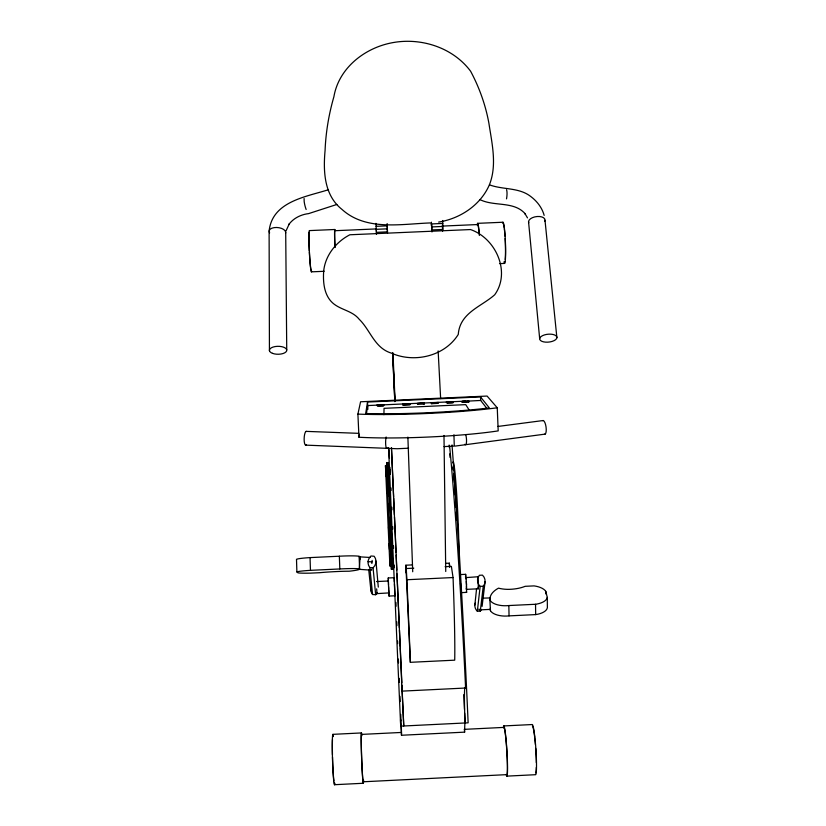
<?xml version="1.0" encoding="UTF-8"?>
<svg xmlns="http://www.w3.org/2000/svg" width="826" height="826" viewBox="0 0 826 826"><rect width="100%" height="100%" fill="white"/><g stroke="black" fill="none" stroke-linecap="round" stroke-linejoin="round"><path stroke-width="1.24" d="M386.847 465.441L388.509 510.086M376.997 592.944L376.976 593.615L388.922 592.913M388.468 584.209L389.046 596.062L395.014 595.783L394.993 594.782M388.581 447.702A333.084 1.094 87.5 0 0 400.693 726.137A140.936 0.537 87.5 0 1 401.353 732.394L401.498 735.254L464.615 732.146L464.656 729.275A140.823 5.328 86.7 0 1 464.986 721.903M383.914 414.704L384.049 408.333L465.74 404.637L469.096 409.933M304.092 198.519L304.164 201.41A8.053 1.58 75.7 0 0 305.486 207.522L306.136 209.484M389.046 596.062L388.994 593.708M477.604 577.735L477.707 576.765L465.75 577.622M479.07 609.041L478.966 609.929L490.376 609.382L489.808 597.952L483.386 598.127M394.374 581.793L394.219 577.704L388.261 577.983L388.53 585.149M489.591 598.726L489.715 597.828M371.855 563.497L372.144 560.41M474.847 605.055L476.581 588.711M477.345 611.25L480.154 586.377A8.59 8.208 13.3 0 1 479.369 575.288L482.456 575.133A8.59 8.219 11.7 0 1 483.251 586.233L480.298 611.116L477.345 611.25A8.167 7.868 15.5 0 1 475.208 603.145M482.095 606.367L485.099 581.587M506.524 198.87L506.844 196.722A8.053 2.034 -82.9 0 0 506.854 190.951L506.555 189.701M366.414 413.826L367.684 405.566L465.265 401.147M367.518 402.045L365.691 413.516A93.73 8.115 -2.5 0 0 489.343 407.91L480.525 396.934L367.518 402.045L367.859 409.345M358.969 437.243L357.906 414.105L360.58 401.777L487.092 396.057L497.252 407.776L498.192 430.893A98.253 10.015 -2.5 0 1 358.969 437.243L359.403 434.837M460.887 574.545L465.647 574.328L465.523 577.333M269.193 230.557C272.518 201.554 305.796 196.877 327.963 189.877M478.13 579.47L478.378 588.793L466.453 589.361L466.514 586.078M461.848 592.603L466.618 592.376L466.287 581.463M359.516 568.68L359.258 569.32L360.136 556.869L370.193 557.478M286.044 230.836L289.193 224.022L288.656 224.744C293.24 218.27 300.881 214.533 308.635 213.604L336.853 204.466M417.46 404.296L424.481 404.059L423.366 403.883M444.078 446.587L454.279 446.092L453.939 434.755M377.368 405.969C376.181 406.815 386.01 406.155 382.975 405.649M438.647 222.08C460.34 218.622 480.969 204.889 489.622 184.26C497.128 164.694 491.935 143.342 488.92 123.384C485.636 105.17 479.338 87.525 470.603 71.222C452.741 47.288 420.579 37.18 391.751 42.828C364.318 48.114 338.753 68.248 333.9 96.725C328.851 114.174 325.816 132.222 325.083 150.384C323.173 171.219 324.029 195.204 341.943 209.381C365.939 231.187 400.992 223.97 430.088 222.948M483.251 586.233L480.154 586.377M432.297 403.46L431.327 403.718L438.296 403.325M455.219 446.071L545.129 434.115M497.861 426.453L543.25 420.527M448.043 402.675C443.077 403.398 454.496 403.418 452.947 402.561M377.017 593.171A8.528 8.188 -11.4 0 1 375.654 594.73L372.578 594.513A8.528 8.198 -9.5 0 1 371.318 586.842M373.073 567.782L369.831 567.545A8.983 8.57 -8.3 0 1 370.915 556.012L374.147 556.239A8.983 8.559 -10 0 1 373.073 567.782L375.654 594.73M363.295 781.778L506.679 774.643A23.706 1.487 86.5 0 0 506.71 749.316A23.706 1.487 86.5 0 0 503.592 727.943M334.613 784.7L363.357 783.265M506.772 776.13L535.393 774.705A25.183 2.034 86.2 0 0 536.012 751.061A25.183 2.034 86.2 0 0 532.285 724.536L503.86 725.93M490.283 609.588A34.816 16.551 0.1 0 0 490.438 610.713A15.632 7.434 -0.4 0 0 509.043 615.876L535.671 614.596A16.675 7.899 0.2 0 0 547.38 607.668L547.287 597.404L545.769 591.354A17.284 8.043 0.1 0 0 534.061 585.892L525.16 586.315A25.74 11.719 -0.4 0 1 509.477 589.341A19.297 8.818 -0.4 0 1 498.512 588.153A34.909 16.365 0 0 0 490.045 599.346L490.2 600.45A15.673 7.351 -0.4 0 0 508.847 605.541L535.537 604.271A16.716 7.806 0.1 0 0 547.287 597.404M412.257 564.912L405.855 565.211A259.25 0.847 87.4 0 1 410.336 662.318L454.713 660.17A137.446 4.502 87.2 0 0 453.061 577.55L451.388 566.399L445.121 566.698M391.534 449.602L402.086 691.125L465.596 688.027A255.585 8.632 87 0 0 449.685 446.938M400.693 726.137L468.135 722.822A346.961 11.223 87.1 0 0 452.018 444.935M332.868 734.345L361.416 732.941M361.468 734.407L401.26 732.455M464.15 729.358L503.943 727.396M310.049 557.602L339.352 556.218A17.129 1.26 -2.5 0 1 359.114 556.311L359.609 568.928A38.244 2.488 -2.5 0 1 349.161 571.22A21.063 1.332 -2.6 0 0 337.328 571.52A28.084 1.766 -2.6 0 0 319.889 572.686L310.132 573.151A18.926 1.218 -2.5 0 1 297.918 572.821L296.885 571.943L296.503 559.316A18.275 1.342 -2.5 0 1 310.049 557.602L310.462 570.343A18.306 1.187 -2.5 0 0 296.885 571.943M445.493 563.342L449.334 563.167A65.089 2.251 87.2 0 0 449.809 566.997M310.462 570.343L339.816 568.959A17.16 1.115 -2.6 0 1 359.609 568.928M405.855 565.211L406.351 573.089L406.247 568.525L413.774 568.174M406.247 568.525L406.898 579.738L453.061 577.55M376.47 581.556L388.396 580.998L388.468 583.724M467.826 400.951L469.003 401.116L461.899 401.436L480.67 400.455L486.555 407.982M408.612 448.208L397.213 448.735L305.961 445.142M376.088 226.324L387.208 225.849M442.684 220.501L442.777 223.443L431.668 223.929L431.977 231.961M334.809 229.504L309.409 230.599A20.66 1.063 87.2 0 0 309.43 253.489A20.66 1.063 87.2 0 0 311.619 271.186M477.614 223.34L502.91 222.246M376.036 228.936L334.871 230.712A19.432 0.661 87.3 0 0 334.974 247.17M442.932 226.056L477.665 224.548M387.342 228.843L376.233 229.318L376.46 234.367M431.771 226.923L442.87 226.438L442.777 223.443M376.367 232.343L387.477 231.858L387.126 223.877M431.895 229.938L442.984 229.463L442.87 226.438M311.381 271.847L324.06 271.3M499.513 263.639L504.562 263.411M466.215 401.839L461.93 402.324L469.044 402.004L467.867 401.839M306.095 431.368L358.897 433.351M368.035 561.608L371.989 561.887M359.258 569.32L371.7 570.208L371.597 569.166M479.916 199.572C494.031 206.81 514.288 200.759 525.45 214.11L524.851 213.438L527.504 217.899M489.488 184.848C503.044 189.939 519.162 187.172 531.066 196.743C537.199 201.42 542.145 207.873 544.158 215.39M477.707 576.765L478.017 578.283M478.378 588.793L478.068 587.245M465.647 574.328L466.628 585.221M465.812 577.322L466.081 578.84M466.453 589.361L466.287 588.701M466.618 592.376L466.37 591.385M360.25 556.776L360.373 558.923M376.976 593.615L376.677 588.855M391.307 566.078L388.839 517.262M368.747 569.878L370.936 590.838M545.005 220.284L556.889 337.731A8.652 3.954 -5.7 0 1 543.529 341.85A8.652 3.954 -5.7 0 1 544.427 334.922A8.652 3.954 -5.7 0 1 556.889 337.731M369.831 567.545L372.578 594.513M528.537 221.636L539.667 338.639M375.985 561.112L378.298 587.11M388.912 593.047L388.736 589.774M388.261 577.983L388.447 580.977M504.975 236.112L504.717 232.602A19.401 1.58 87.8 0 0 504.294 228.647M386.991 466.215L386.671 462.519L387.9 495.992M395.014 595.783L394.467 583.93M431.378 222.184L431.853 231.197M438.141 350.926L440.64 398.555M390.306 473.112L390.12 469.726L390.275 473.463M386.155 476.612L385.453 465.503L389.913 566.151L389.789 560.152M386.702 487.464L386.991 493.473M460.516 583.135L460.712 587.74M389.738 494.227L388.065 462.446L389.335 495.92M391.235 538.459L392.815 569.413L392.009 546.079M387.126 224.094L387.528 233.118M392.959 352.939L395.065 400.682M392.67 353.559L394.838 401.168M392.598 352.888L394.828 401.622M390.326 507.205L388.23 465.379L389.944 510.024M390.595 524.562L392.701 566.017L391.503 533.957M375.954 223.371L376.398 231.507M390.058 501.506L391.173 526.709M389.686 503.674L390.884 530.622M388.251 503.736L391.421 569.475L391.369 565.149M387.6 506.648L387.828 511.666M388.561 586.553L388.664 588.917M390.987 487.939L391.101 490.51M391.823 507.236L391.927 509.807M392.649 526.534L392.763 529.105M393.486 545.831L393.589 548.412M394.312 565.139L394.425 567.71M395.922 602.453L396.088 606.305M396.748 621.751L396.924 625.612M397.585 641.048L397.698 643.619M398.359 659.065L398.524 662.927M399.195 678.363L399.361 682.224M399.97 696.38L400.187 701.522M400.744 714.387L401.023 720.819M401.24 725.971L401.581 733.694M390.935 520.731L391.689 538.707M480.525 396.934L480.67 400.455M388.488 526.833L388.643 530.437M442.612 231.187L442.375 224.879M389.18 543.529L389.407 549.404M431.265 222.855L431.358 225.353M407.879 437.099L412.721 571.768M339.352 556.218L339.816 568.959M401.446 733.674L401.498 735.254M402.086 691.125L402.066 690.319L403.759 725.982A333.074 0.547 87.5 0 1 401.932 685.219M490.376 608.143L490.438 610.713M508.847 605.541L509.043 615.876M535.537 604.271L535.671 614.596M443.985 435.457L445.741 571.489M545.769 591.354L545.8 593.904M285.703 232.116L286.736 349.925M269.111 231.683L269.431 350.689M333.91 780.931A23.758 1.136 88.2 0 1 332.517 757.163M332.455 754.675A23.758 1.136 88.2 0 1 332.475 739.559M332.661 736.916A23.758 1.136 88.2 0 1 333.229 736.327M334.561 783.213A23.758 1.136 88.2 0 1 334.251 782.872M532.378 726.002A23.706 1.92 86.2 0 1 532.946 727.056M533.152 727.758A23.706 1.92 86.2 0 1 534.701 737.401M534.856 738.754A23.706 1.92 86.2 0 1 535.424 744.639M535.713 748.377A23.706 1.92 86.2 0 1 536.342 762.687M536.322 767.406A23.706 1.92 86.2 0 1 535.785 772.847M363.43 780.498A23.747 0.702 87.9 0 1 361.726 759.6A23.747 0.702 87.9 0 1 361.674 734.923M503.488 726.519A25.193 1.58 86.5 0 1 507.009 752.517A25.193 1.58 86.5 0 1 506.286 774.788M334.881 783.327A25.245 1.208 88.2 0 1 332.568 761.149A25.245 1.208 88.2 0 1 333.198 734.892M363.543 780.074A25.234 0.743 87.9 0 1 361.643 758.64A25.234 0.743 87.9 0 1 361.891 735.698M311.03 269.947A19.442 1.002 87.2 0 1 309.42 252.126M309.358 250.846A19.442 1.002 87.2 0 1 309.234 232.312M477.376 225.405A19.401 1.239 87.7 0 1 479.121 233.717M503.395 223.929A19.401 1.58 87.8 0 1 504.149 227.542M505.13 238.518A19.401 1.58 87.8 0 1 505.202 259.478M504.892 261.481A19.401 1.58 87.8 0 1 504.087 261.615M502.518 223.154A20.609 1.673 87.8 0 1 505.419 242.286A20.609 1.673 87.8 0 1 504.108 262.782M477.304 224.249A20.619 1.322 87.7 0 1 479.348 235.472M334.943 247.521A20.65 0.702 87.3 0 1 335.036 230.392M359.114 556.311A38.182 2.808 -2.5 0 1 359.021 556.693M481.341 609.464A8.167 7.878 13.7 0 1 480.298 611.116M269.606 232.829A8.343 4.347 5.8 0 1 276.658 227.48A8.343 4.347 5.8 0 1 285.59 233.242M528.733 222.752A8.301 4.357 -8.4 0 1 537.168 216.515A8.301 4.357 -8.4 0 1 544.613 221.451M306.446 444.708A6.938 1.859 -87.6 0 1 304.133 439.019A6.938 1.859 -87.6 0 1 306.58 431.42M542.692 420.62A6.918 2.148 82.2 0 1 546.048 427.032A6.918 2.148 82.2 0 1 544.571 434.197M387.446 447.888A7.011 1.497 -87.7 0 1 385.773 445.534A7.011 1.497 -87.7 0 1 386.134 436.985M465.812 434.899A7.011 1.807 82.4 0 1 466.453 442.54A7.011 1.807 82.4 0 1 464.708 444.336M449.334 563.167A259.137 7.289 87.1 0 1 449.571 566.987M406.898 579.738A137.519 0.558 87.4 0 1 410.336 662.318M497.252 407.776A98.346 8.528 -2.5 0 1 357.906 414.105M452.855 462.901A50.964 2.034 87.2 0 1 456.757 495.239A50.964 2.034 87.2 0 1 458.864 557.529M453.02 467.506A50.964 1.982 87.2 0 1 453.329 470.231M453.918 476.303A50.964 1.982 87.2 0 1 454.445 482.652M454.734 486.462A50.964 1.982 87.2 0 1 455.312 495.053M455.539 498.636A50.964 1.982 87.2 0 1 456.014 507.205M456.396 514.743A50.964 1.982 87.2 0 1 456.623 519.709M453.092 466.184A53.752 2.086 87.2 0 1 453.515 470.139M453.846 473.608A53.752 2.086 87.2 0 1 456.128 506.937M456.375 511.779A53.752 2.086 87.2 0 1 456.768 520.277M449.137 445.069A346.972 10.666 87.1 0 1 449.323 447.568M449.778 453.825A346.972 10.666 87.1 0 1 450.036 457.449M463.778 694.625A346.972 10.666 87.1 0 1 464.46 709.462M464.635 713.158A346.972 10.666 87.1 0 1 465.069 722.967A57.066 2.23 86.8 0 1 464.997 687.366M401.828 682.72A333.074 0.547 87.5 0 1 400.269 647.708M400.207 646.459A333.074 0.547 87.5 0 1 399.485 630.217M399.381 627.729A333.074 0.547 87.5 0 1 396.996 573.874M396.831 570.085A333.074 0.547 87.5 0 1 396.17 555.082M396.057 552.604A333.074 0.547 87.5 0 1 394.508 517.231M394.394 514.629A333.074 0.547 87.5 0 1 393.661 498.016M393.61 496.767A333.074 0.547 87.5 0 1 391.472 447.568M464.377 730.576A23.902 0.878 86.9 0 1 464.615 732.146M389.005 449.685A147.131 0.568 87.5 0 1 389.449 458.358M389.903 467.34A147.131 0.568 87.5 0 1 390.244 474.485M323.689 270.969C322.79 283.432 324.319 298.062 335.852 305.372C343.554 310.349 353.136 311.701 359.196 319.259C370.544 330.317 374.457 347.963 391.317 353.115C414.301 363.347 444.636 356.305 458.265 334.447C459.875 312.693 481.207 306.797 494.733 294.748C511.077 271.981 495.714 238.198 470.51 229.556L349.863 234.77C336.151 241.853 325.299 255.348 323.689 270.969M453.474 401.797L446.35 402.128L453.474 401.797M438.41 402.51L431.296 402.83L438.41 402.51M424.44 403.171L417.316 403.491L424.44 403.171M409.995 404.647L402.881 404.967L409.995 404.647M409.964 403.759L402.84 404.079L409.964 403.759M383.966 404.936L376.842 405.256L383.966 404.936M272.477 353.342A8.683 3.975 -0.3 0 0 286.632 350.957A8.683 3.975 -0.3 0 0 275.13 346.559A8.683 3.975 -0.3 0 0 272.477 353.342"/></g></svg>
